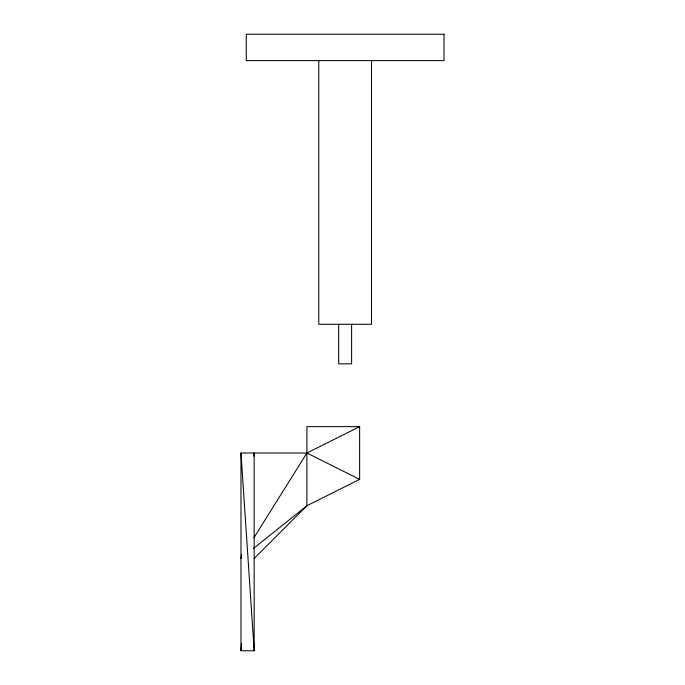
<?xml version="1.0" encoding="UTF-8"?>
<svg xmlns="http://www.w3.org/2000/svg" width="685" height="685" viewBox="0 0 685 685"><rect width="100%" height="100%" fill="white"/><g stroke="black" fill="none" stroke-linecap="round" stroke-linejoin="round"><path stroke-width="1.03" d="M253.775 456.167L254.169 452.999L254.169 650.75L240.983 650.75L241.48 643.309M240.983 558.472L241.514 554.251M253.947 537.734L306.906 452.999L359.634 426.635L359.634 479.372L306.906 505.735L253.501 548.454M254.169 558.472L306.906 505.735L306.906 426.635L359.634 426.635M240.983 650.75L240.983 452.999L306.906 452.999L359.634 479.372M240.983 452.999L254.169 650.75M371.51 60.614L371.51 324.279L318.773 324.279L318.773 60.614M351.602 324.279L351.602 363.829L338.681 363.829L338.681 324.279M444.017 34.25L246.266 34.25L246.266 60.614L444.017 60.614L444.017 34.25"/></g></svg>
